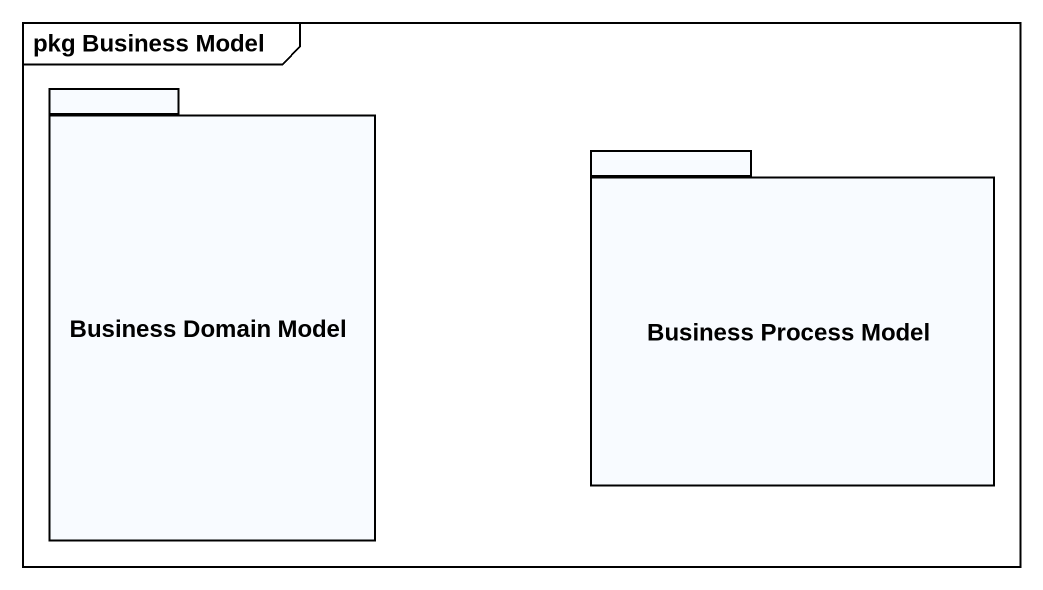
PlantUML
@startuml
mainframe pkg Business Model
package "Business Domain Model" as Business_Domain_Model {
}
package "Business Process Model" as Business_Process_Model {
}
@enduml
